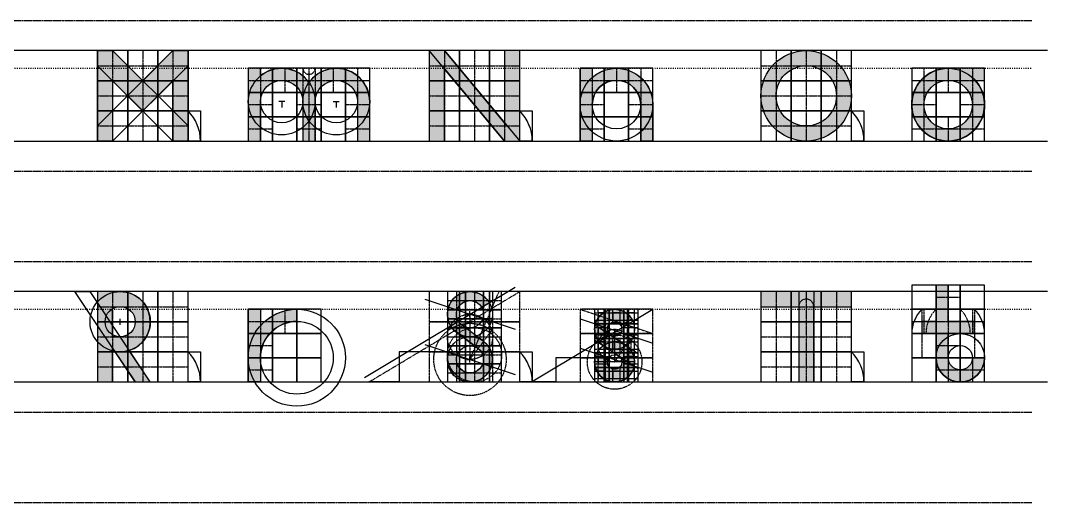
# Model space of a CAD drawing. Header units: millimetres. Extents: x -19 to 3010, y -292 to 470.
# Drawn here: x 1844.5 to 2185, y 120 to 280 of the extents above; entities that cross this region are included whole.
import ezdxf

# ---------------------------------------------------------------- set-up
doc = ezdxf.new("R2010")
doc.units = ezdxf.units.MM
for name, pattern in [('ACAD_ISO02W100', [15, 12, -3]), ('ACAD_ISO03W100', [30, 12, -18]), ('ACAD_ISO07W100', [3, 0, -3])]:
    doc.linetypes.add(name, pattern=pattern)
for name, color, linetype in [('GUIDES', 252, 'Continuous'), ('guides_minor', 12, 'Continuous'), ('Lettering', 7, 'Continuous'), ('LINES', 252, 'Continuous'), ('Outlines', 5, 'Continuous')]:
    doc.layers.add(name, color=color, linetype=linetype)

msp = doc.modelspace()

# ---------------------------------------------------------------- hatches: boundary and pattern name
at = {"layer": 'Lettering'}
h = msp.add_hatch(color=256, dxfattribs=at)
h.dxf.hatch_style = 1
h.paths.add_polyline_path([(1870, 240), (1870, 270), (1875, 270), (1885, 260), (1895, 270), (1900, 270), (1900, 240), (1895, 240), (1895, 260), (1885, 250), (1875, 260), (1875, 240)])
h = msp.add_hatch(color=256, dxfattribs=at)
h.dxf.hatch_style = 1
h.paths.add_polyline_path([(1980, 270), (1980, 240), (1985, 240), (1985, 264), (2005, 240), (2010, 240), (2010, 270), (2005, 270), (2005, 246), (1985, 270)])
h = msp.add_hatch(color=256, dxfattribs=at)
h.dxf.hatch_style = 1
edge = h.paths.add_edge_path(flags=17)
edge.add_arc((2105, 255), 10, 0, 360)
edge = h.paths.add_edge_path()
edge.add_arc((2105, 255), 15, 0, 360)
h = msp.add_hatch(color=256, dxfattribs=at)
h.dxf.hatch_style = 1
edge = h.paths.add_edge_path()
edge.add_line((1942.13029098842, 240), (1942.130290988421, 253.0769901295085))
edge.add_arc((1949.171747212009, 253.0769901295148), 7.041456223587829, 5.0874859880423173e-11, 180.0000000000509, ccw=False)
edge.add_line((1956.213203435597, 253.0769901295211), (1956.213203435597, 240))
edge.add_line((1956.213203435597, 240), (1960.236892706218, 240))
edge.add_line((1960.236892706218, 240), (1960.236892706218, 253.0769901295211))
edge.add_arc((1949.171747212008, 253.076990129521), 11.0651454942099, 1.471687830730687e-13, 144.9031987724161)
edge.add_arc((1931.06514549421, 253.0769901295212), 11.06514549421001, 35.09680122758258, 129.5211963586408)
edge.add_line((1924.023689270622, 261.6125240354539), (1924.023689270622, 264.142135623731))
edge.add_line((1924.023689270622, 264.142135623731), (1920, 264.142135623731))
edge.add_line((1920, 264.142135623731), (1920, 240))
edge.add_line((1920, 240), (1924.023689270622, 240))
edge.add_line((1924.023689270622, 240), (1924.023689270622, 253.0769901295242))
edge.add_arc((1931.06514549421, 253.0769901295211), 7.041456223588511, -2.5920599000528455e-11, 179.9999999999741, ccw=False)
edge.add_line((1938.106601717799, 253.0769901295179), (1938.106601717798, 240))
edge.add_line((1938.106601717798, 240), (1942.13029098842, 240))
h = msp.add_hatch(color=256, dxfattribs=at)
h.dxf.hatch_style = 1
edge = h.paths.add_edge_path()
edge.add_line((2030, 264.142135623731), (2034.023689270622, 264.142135623731))
edge.add_line((2034.023689270622, 264.142135623731), (2034.023689270622, 261.0683105413124))
edge.add_arc((2042.071067811866, 252.0710678118654), 12.07106781186537, 1.1368683772161603e-13, 131.8103148957778, ccw=False)
edge.add_line((2054.142135623731, 252.0710678118655), (2054.142135623731, 240))
edge.add_line((2054.142135623731, 240), (2050.118446353109, 240))
edge.add_line((2050.118446353109, 240), (2050.118446353109, 252.0710678118655))
edge.add_arc((2042.071067811865, 252.0710678118655), 8.047378541243688, 0, 180)
edge.add_line((2034.023689270622, 252.0710678118655), (2034.023689270622, 240))
edge.add_line((2034.023689270622, 240), (2030, 240))
edge.add_line((2030, 240), (2030, 264.142135623731))
h = msp.add_hatch(color=256, dxfattribs=at)
h.dxf.hatch_style = 1
edge = h.paths.add_edge_path(flags=16)
edge.add_arc((2152.071067811866, 252.0710678118655), 8.047378541244143, 0, 360)
edge = h.paths.add_edge_path()
edge.add_arc((2152.071067811866, 252.0710678118656), 12.07106781186536, 90, 401.8103148957777)
edge.add_line((2161.068310541313, 260.1184463531091), (2164.142135623731, 260.1184463531091))
edge.add_line((2164.142135623731, 260.1184463531091), (2164.142135623731, 264.142135623731))
edge.add_line((2164.142135623731, 264.142135623731), (2156.094757082487, 264.142135623731))
edge.add_line((2156.094757082487, 264.142135623731), (2152.071067811866, 264.142135623731))
h = msp.add_hatch(color=256, dxfattribs=at)
h.dxf.hatch_style = 1
edge = h.paths.add_edge_path()
edge.add_line((2152.071067811865, 180.1184463531091), (2152.071067811865, 192.1895141649746))
edge.add_line((2152.071067811865, 192.1895141649746), (2148.047378541244, 192.1895141649746))
edge.add_line((2148.047378541244, 192.1895141649746), (2148.047378541244, 180.1184463531091))
edge.add_line((2148.047378541244, 180.1184463531091), (2143.333333333333, 180.1184463531091))
edge.add_line((2143.333333333333, 180.1184463531091), (2143.333333333333, 176.0947570824873))
edge.add_line((2143.333333333333, 176.0947570824873), (2148.047378541244, 176.0947570824873))
edge.add_line((2148.047378541244, 176.0947570824873), (2148.047378541244, 168.0473785412437))
edge.add_arc((2156.094757082487, 168.0473785412437), 8.047378541243688, 180, 360)
edge.add_line((2164.142135623731, 168.0473785412437), (2160.118446353109, 168.0473785412436))
edge.add_arc((2156.094757082487, 168.0473785412437), 4.023689270621617, 179.9999999999996, 359.9999999999996, ccw=False)
edge.add_line((2152.071067811866, 168.0473785412437), (2152.071067811866, 176.0947570824873))
edge.add_line((2152.071067811866, 176.0947570824873), (2160.808802290398, 176.0947570824873))
edge.add_line((2160.808802290398, 176.0947570824873), (2160.808802290398, 180.1184463531091))
edge.add_line((2160.808802290398, 180.1184463531091), (2152.071067811865, 180.1184463531091))
h = msp.add_hatch(color=256, dxfattribs=at)
h.dxf.hatch_style = 1
edge = h.paths.add_edge_path(flags=16)
edge.add_line((1875, 185), (1877.5, 185))
edge.add_arc((1877.5, 180), 5, -90, 90, ccw=False)
edge.add_line((1877.5, 175), (1875, 175))
edge.add_line((1875, 175), (1875, 185))
edge = h.paths.add_edge_path()
edge.add_line((1887.5, 160), (1880.52169479252, 170.4674578112206))
edge.add_arc((1877.5, 180), 10.00000000000001, 287.5879537739937, 450)
edge.add_line((1877.5, 190), (1870, 190))
edge.add_line((1870, 190), (1870, 160))
edge.add_line((1870, 160), (1875, 160))
edge.add_line((1875, 160), (1875, 171.25))
edge.add_line((1875, 171.25), (1882.5, 160))
edge.add_line((1882.5, 160), (1887.5, 160))
h = msp.add_hatch(color=256, dxfattribs=at)
h.dxf.hatch_style = 1
edge = h.paths.add_edge_path()
edge.add_arc((1993.5, 167.5), 7.499999999999841, 161.5650511770776, 413.1301023541546)
edge.add_line((1998, 173.5), (1990.8, 178.9000000000001))
edge.add_arc((1993.5, 182.5000000000001), 4.5, 30.963756532073376, 233.1301023541553, ccw=False)
edge.add_line((1997.358718165706, 184.8152308994239), (1999.931196942844, 186.3587181657065))
edge.add_arc((1993.5, 182.5000000000001), 7.499999999999976, 30.96375653207363, 233.130102354156)
edge.add_line((1989, 176.5000000000001), (1996.2, 171.1))
edge.add_arc((1993.5, 167.5), 4.500000000000022, -198.43494882292157, 53.13010235415538, ccw=False)
edge.add_line((1989.230925158773, 168.9230249470758), (1986.384875264621, 169.8717082451263))
h = msp.add_hatch(color=256, dxfattribs=at)
h.dxf.hatch_style = 1
h.paths.add_polyline_path([(2090, 190), (2090, 185), (2102.5, 185), (2102.5, 160), (2107.5, 160), (2107.5, 185), (2120, 185), (2120, 190)])
h = msp.add_hatch(color=256, dxfattribs=at)
h.dxf.hatch_style = 1
edge = h.paths.add_edge_path()
edge.add_line((1924.023689270622, 160), (1920, 160))
edge.add_line((1920, 160), (1920, 184.142135623731))
edge.add_line((1920, 184.142135623731), (1924.023689270622, 184.142135623731))
edge.add_line((1924.023689270622, 184.142135623731), (1924.023689270621, 178.6930597043073))
edge.add_arc((1936.094757082487, 168.0473785412439), 16.09475708248715, 90, 138.5903778907325, ccw=False)
edge.add_line((1936.094757082487, 184.142135623731), (1936.094757082487, 180.1184463531091))
edge.add_arc((1936.094757082487, 168.0473785412437), 12.07106781186542, 89.99999999999892, 180)
edge.add_line((1924.023689270622, 168.0473785412437), (1924.023689270622, 160))
h = msp.add_hatch(color=256, dxfattribs=at)
h.dxf.hatch_style = 1
edge = h.paths.add_edge_path()
edge.add_arc((2041.467514421272, 177.5030483272049), 2.414213562373058, 30.963756532073887, 236.4426902380776, ccw=False)
edge.add_line((2043.537685472166, 178.7451509577414), (2047.160484811231, 180.9188305611804))
edge.add_arc((2041.467514421272, 177.503048327205), 6.639087296525997, 30.96375653207311, 236.4426902380797)
edge.add_line((2037.797620835774, 171.9704755801), (2042.802021179635, 168.6509319318369))
edge.add_arc((2041.467514421272, 166.639087296526), 2.414213562373014, -198.43494882292202, 56.44269023808221, ccw=False)
edge.add_line((2039.177190336722, 167.4025286580429), (2035.169123188759, 168.7385510406972))
edge.add_arc((2041.467514421272, 166.639087296526), 6.639087296526029, 161.5650511770775, 416.4426902380799)
edge.add_line((2045.137408006771, 172.171660043631), (2040.133007662909, 175.491203691894))

# ---------------------------------------------------------------- linework, layer by layer
at = {"layer": 'GUIDES', "linetype": 'ACAD_ISO02W100', "ltscale": 0.005}
for p, q in [((1875, 270), (1875, 260)), ((1885, 270), (1885, 260)), ((1895, 270), (1895, 260)), ((1985, 270), (1985, 260)), ((1995, 270), (1995, 260)), ((2005, 270), (2005, 260)), ((2095, 270), (2095, 260)), ((2105, 270), (2105, 260)), ((2115, 270), (2115, 260)), ((1870, 265), (1880, 265)), ((1880, 265), (1890, 265)), ((1890, 265), (1900, 265)), ((1924.023689270622, 264.142135623731), (1924.023689270622, 256.0947570824873)), ((1932.071067811866, 264.142135623731), (1932.071067811866, 256.0947570824873)), ((1940.118446353109, 264.142135623731), (1940.118446353109, 256.0947570824873)), ((1948.165824894353, 264.142135623731), (1948.165824894353, 256.0947570824873)), ((1956.213203435597, 264.142135623731), (1956.213203435597, 256.0947570824873)), ((1980, 265), (1990, 265)), ((1990, 265), (2000, 265)), ((2000, 265), (2010, 265)), ((2034.023689270622, 264.142135623731), (2034.023689270622, 256.0947570824873)), ((2042.071067811865, 264.1421356237309), (2042.071067811865, 256.0947570824872)), ((2050.118446353109, 264.142135623731), (2050.118446353109, 256.0947570824873)), ((2090, 265), (2100, 265)), ((2100, 265), (2110, 265)), ((2110, 265), (2120, 265)), ((2144.023689270622, 264.1421356237309), (2144.023689270622, 256.0947570824872)), ((2152.071067811865, 264.1421356237309), (2152.071067811865, 256.0947570824872)), ((2160.118446353109, 264.1421356237309), (2160.118446353109, 256.0947570824872)), ((1875, 260), (1875, 250)), ((1885, 260), (1885, 250)), ((1895, 260), (1895, 250)), ((1920, 260.1184463531091), (1928.047378541244, 260.1184463531091)), ((1928.047378541244, 260.1184463531091), (1936.094757082487, 260.1184463531091)), ((1936.094757082487, 260.1184463531091), (1944.142135623731, 260.1184463531091)), ((1944.142135623731, 260.1184463531091), (1952.189514164975, 260.1184463531091)), ((1952.189514164975, 260.1184463531091), (1960.236892706218, 260.1184463531091)), ((1985, 260), (1985, 250)), ((1995, 260), (1995, 250)), ((2005, 260), (2005, 250)), ((2030, 260.1184463531091), (2038.047378541244, 260.1184463531091)), ((2038.047378541243, 260.1184463531091), (2046.094757082487, 260.1184463531091)), ((2046.094757082487, 260.1184463531091), (2054.142135623731, 260.1184463531091)), ((2095, 260), (2095, 250)), ((2105, 260), (2105, 250)), ((2115, 260), (2115, 250)), ((2140, 260.1184463531091), (2148.047378541243, 260.1184463531091)), ((2148.047378541243, 260.1184463531091), (2156.094757082487, 260.1184463531091)), ((2156.094757082487, 260.1184463531091), (2164.142135623731, 260.1184463531091)), ((1924.023689270622, 256.0947570824873), (1924.023689270622, 248.0473785412436)), ((1940.118446353109, 256.0947570824873), (1940.118446353109, 248.0473785412436)), ((1956.213203435597, 256.0947570824873), (1956.213203435597, 248.0473785412436)), ((2034.023689270622, 256.0947570824873), (2034.023689270622, 248.0473785412436)), ((2050.118446353109, 256.0947570824873), (2050.118446353109, 248.0473785412436)), ((2144.023689270622, 256.0947570824872), (2144.023689270622, 248.0473785412435)), ((2160.118446353109, 256.0947570824872), (2160.118446353109, 248.0473785412435)), ((1870, 255), (1880, 255)), ((1880, 255), (1890, 255)), ((1890, 255), (1900, 255)), ((1920, 252.0710678118654), (1928.047378541244, 252.0710678118654)), ((1936.094757082487, 252.0710678118654), (1944.142135623731, 252.0710678118654)), ((1952.189514164975, 252.0710678118654), (1960.236892706218, 252.0710678118654)), ((1980, 255), (1990, 255)), ((1990, 255), (2000, 255)), ((2000, 255), (2010, 255)), ((2030, 252.0710678118654), (2038.047378541244, 252.0710678118654)), ((2046.094757082487, 252.0710678118654), (2054.142135623731, 252.0710678118654)), ((2090, 255), (2100, 255)), ((2100, 255), (2110, 255)), ((2110, 255), (2120, 255)), ((2140, 252.0710678118654), (2148.047378541243, 252.0710678118654)), ((2156.094757082487, 252.0710678118654), (2164.142135623731, 252.0710678118654)), ((1875, 250), (1875, 240)), ((1885, 250), (1885, 240)), ((1895, 250), (1895, 240)), ((1985, 250), (1985, 240)), ((1995, 250), (1995, 240)), ((2005, 250), (2005, 240)), ((2095, 250), (2095, 240)), ((2105, 250), (2105, 240)), ((2115, 250), (2115, 240)), ((1924.023689270622, 248.0473785412437), (1924.023689270622, 240)), ((1940.118446353109, 248.0473785412437), (1940.118446353109, 240)), ((1956.213203435597, 248.0473785412437), (1956.213203435597, 240)), ((2034.023689270622, 248.0473785412437), (2034.023689270622, 240)), ((2050.118446353109, 248.0473785412437), (2050.118446353109, 240)), ((2144.023689270622, 248.0473785412436), (2144.023689270622, 239.9999999999999)), ((2152.071067811865, 248.0473785412436), (2152.071067811865, 239.9999999999999)), ((2160.118446353109, 248.0473785412436), (2160.118446353109, 239.9999999999999)), ((1870, 245), (1880, 245)), ((1880, 245), (1890, 245)), ((1890, 245), (1900, 245)), ((1920, 244.0236892706218), (1928.047378541244, 244.0236892706218)), ((1936.094757082487, 244.0236892706218), (1944.142135623731, 244.0236892706218)), ((1952.189514164975, 244.0236892706218), (1960.236892706218, 244.0236892706218)), ((1980, 245), (1990, 245)), ((1990, 245), (2000, 245)), ((2000, 245), (2010, 245)), ((2030, 244.0236892706218), (2038.047378541244, 244.0236892706218)), ((2046.094757082487, 244.0236892706218), (2054.142135623731, 244.0236892706218)), ((2090, 245), (2100, 245)), ((2100, 245), (2110, 245)), ((2110, 245), (2120, 245)), ((2140, 244.0236892706218), (2148.047378541243, 244.0236892706218)), ((2148.047378541243, 244.0236892706218), (2156.094757082487, 244.0236892706218)), ((2156.094757082487, 244.0236892706218), (2164.142135623731, 244.0236892706218)), ((2152.071067811865, 192.1895141649746), (2152.071067811865, 184.1421356237309)), ((1875, 190), (1875, 180)), ((1885, 190), (1885, 180)), ((1895, 190), (1895, 180)), ((1989, 190), (1989, 184)), ((1995, 190), (1995, 184)), ((2001, 190), (2001, 184)), ((2095, 190), (2095, 180)), ((2105, 190), (2105, 180)), ((2115, 190), (2115, 180)), ((2148.047378541243, 188.1658248943527), (2156.094757082487, 188.1658248943527)), ((1870, 185), (1880, 185)), ((1880, 185), (1890, 185)), ((1890, 185), (1900, 185)), ((1924.023689270622, 184.1421356237309), (1924.023689270622, 176.0947570824872)), ((1932.071067811865, 184.1421356237309), (1932.071067811865, 176.0947570824872)), ((1986, 187), (1992, 187)), ((1989, 184), (1989, 178)), ((1992, 187), (1998, 187)), ((1995, 184), (1995, 178)), ((1998, 187), (2004, 187)), ((2001, 184), (2001, 178)), ((2036.035533905933, 179.3137084989848), (2036.035533905933, 184.142135623731)), ((2038.449747468306, 179.3137084989848), (2038.449747468306, 184.142135623731)), ((2040.863961030679, 179.3137084989848), (2040.863961030679, 184.142135623731)), ((2043.278174593052, 179.3137084989848), (2043.278174593052, 184.142135623731)), ((2045.692388155425, 179.3137084989848), (2045.692388155425, 184.142135623731)), ((2048.106601717798, 179.3137084989848), (2048.106601717798, 184.142135623731)), ((2090, 185), (2100, 185)), ((2100, 185), (2110, 185)), ((2110, 185), (2120, 185)), ((2144.023689270622, 184.1421356237309), (2144.023689270622, 176.0947570824872)), ((2152.071067811865, 184.1421356237309), (2152.071067811865, 176.0947570824872)), ((2160.118446353109, 184.1421356237309), (2160.118446353109, 176.0947570824872)), ((1986, 181), (1992, 181)), ((1992, 181), (1998, 181)), ((1998, 181), (2004, 181)), ((2034.828427124746, 182.9350288425444), (2039.656854249492, 182.9350288425444)), ((2034.828427124746, 180.5208152801713), (2039.656854249492, 180.5208152801713)), ((2039.656854249492, 182.9350288425444), (2044.485281374239, 182.9350288425444)), ((2039.656854249492, 180.5208152801713), (2044.485281374239, 180.5208152801713)), ((2044.485281374239, 182.9350288425444), (2049.313708498985, 182.9350288425444)), ((2044.485281374239, 180.5208152801713), (2049.313708498985, 180.5208152801713)), ((1875, 180), (1875, 170)), ((1885, 180), (1885, 170)), ((1895, 180), (1895, 170)), ((1920, 180.1184463531091), (1928.047378541243, 180.1184463531091)), ((1928.047378541243, 180.1184463531091), (1936.094757082487, 180.1184463531091)), ((1989, 178), (1989, 172)), ((1995, 178), (1995, 172)), ((2001, 178), (2001, 172)), ((2034.828427124746, 178.1066017177982), (2039.656854249492, 178.1066017177982)), ((2036.035533905933, 174.4852813742386), (2036.035533905933, 179.3137084989848)), ((2038.449747468306, 174.4852813742386), (2038.449747468306, 179.3137084989848)), ((2044.485281374239, 178.1066017177982), (2049.313708498985, 178.1066017177982)), ((2045.692388155425, 174.4852813742386), (2045.692388155425, 179.3137084989848)), ((2048.106601717798, 174.4852813742386), (2048.106601717798, 179.3137084989848)), ((2095, 180), (2095, 170)), ((2105, 180), (2105, 170)), ((2115, 180), (2115, 170)), ((2140, 180.1184463531091), (2148.047378541243, 180.1184463531091)), ((2148.047378541243, 180.1184463531091), (2156.094757082487, 180.1184463531091)), ((2156.094757082487, 180.1184463531091), (2164.142135623731, 180.1184463531091)), ((1870, 175), (1880, 175)), ((1880, 175), (1890, 175)), ((1890, 175), (1900, 175)), ((1924.023689270622, 176.0947570824872), (1924.023689270622, 168.0473785412435)), ((1986, 175), (1992, 175)), ((1992, 175), (1998, 175)), ((1998, 175), (2004, 175)), ((2034.828427124746, 175.6923881554251), (2039.656854249492, 175.6923881554251)), ((2036.035533905933, 169.6568542494924), (2036.035533905933, 174.4852813742386)), ((2038.449747468306, 169.6568542494924), (2038.449747468306, 174.4852813742386)), ((2040.863961030679, 169.6568542494924), (2040.863961030679, 174.4852813742386)), ((2043.278174593052, 169.6568542494924), (2043.278174593052, 174.4852813742386)), ((2044.485281374239, 175.6923881554251), (2049.313708498985, 175.6923881554251)), ((2045.692388155425, 169.6568542494924), (2045.692388155425, 174.4852813742386)), ((2048.106601717798, 169.6568542494924), (2048.106601717798, 174.4852813742386)), ((2090, 175), (2100, 175)), ((2100, 175), (2110, 175)), ((2110, 175), (2120, 175)), ((2152.071067811865, 176.0947570824872), (2152.071067811865, 168.0473785412435)), ((1920, 172.0710678118654), (1928.047378541243, 172.0710678118654)), ((1989, 172), (1989, 166)), ((1995, 172), (1995, 166)), ((2001, 172), (2001, 166)), ((2034.828427124746, 173.278174593052), (2039.656854249492, 173.278174593052)), ((2034.828427124746, 170.8639610306789), (2039.656854249492, 170.8639610306789)), ((2039.656854249492, 173.278174593052), (2044.485281374239, 173.278174593052)), ((2039.656854249492, 170.8639610306789), (2044.485281374239, 170.8639610306789)), ((2044.485281374239, 173.278174593052), (2049.313708498985, 173.278174593052)), ((2044.485281374239, 170.8639610306789), (2049.313708498985, 170.8639610306789)), ((2148.047378541243, 172.0710678118654), (2156.094757082487, 172.0710678118654)), ((1875, 170), (1875, 160)), ((1885, 170), (1885, 160)), ((1895, 170), (1895, 160)), ((1924.023689270622, 168.0473785412436), (1924.023689270622, 159.9999999999999)), ((1986, 169), (1992, 169)), ((1992, 169), (1998, 169)), ((1998, 169), (2004, 169)), ((2034.828427124746, 168.4497474683058), (2039.656854249492, 168.4497474683058)), ((2036.035533905933, 164.8284271247462), (2036.035533905933, 169.6568542494924)), ((2038.449747468306, 164.8284271247462), (2038.449747468306, 169.6568542494924)), ((2044.485281374239, 168.4497474683058), (2049.313708498985, 168.4497474683058)), ((2045.692388155425, 164.8284271247462), (2045.692388155425, 169.6568542494924)), ((2048.106601717798, 164.8284271247462), (2048.106601717798, 169.6568542494924)), ((2095, 170), (2095, 160)), ((2105, 170), (2105, 160)), ((2115, 170), (2115, 160)), ((2152.071067811865, 168.0473785412433), (2152.071067811865, 159.9999999999996)), ((2160.118446353109, 168.0473785412436), (2160.118446353109, 159.9999999999999)), ((1870, 165), (1880, 165)), ((1880, 165), (1890, 165)), ((1890, 165), (1900, 165)), ((1920, 164.0236892706218), (1928.047378541243, 164.0236892706218)), ((1989, 166), (1989, 160)), ((1995, 166), (1995, 160)), ((2001, 166), (2001, 160)), ((2034.828427124746, 166.0355339059327), (2039.656854249492, 166.0355339059327)), ((2034.828427124746, 163.6213203435597), (2039.656854249492, 163.6213203435597)), ((2036.035533905933, 160), (2036.035533905933, 164.8284271247462)), ((2038.449747468306, 160), (2038.449747468306, 164.8284271247462)), ((2039.656854249492, 163.6213203435597), (2044.485281374239, 163.6213203435597)), ((2040.863961030679, 160), (2040.863961030679, 164.8284271247462)), ((2043.278174593052, 160), (2043.278174593052, 164.8284271247462)), ((2044.485281374239, 166.0355339059327), (2049.313708498985, 166.0355339059327)), ((2044.485281374239, 163.6213203435597), (2049.313708498985, 163.6213203435597)), ((2045.692388155425, 160), (2045.692388155425, 164.8284271247462)), ((2048.106601717798, 160), (2048.106601717798, 164.8284271247462)), ((2090, 165), (2100, 165)), ((2100, 165), (2110, 165)), ((2110, 165), (2120, 165)), ((2148.047378541243, 164.0236892706214), (2156.094757082487, 164.0236892706214)), ((2156.094757082487, 164.0236892706218), (2164.142135623731, 164.0236892706218)), ((1986, 163), (1992, 163)), ((1992, 163), (1998, 163)), ((1998, 163), (2004, 163)), ((2034.828427124746, 161.2071067811866), (2039.656854249492, 161.2071067811866)), ((2039.656854249492, 161.2071067811866), (2044.485281374239, 161.2071067811866)), ((2044.485281374239, 161.2071067811866), (2049.313708498985, 161.2071067811866))]:
    msp.add_line(p, q, dxfattribs=at)
at = {"layer": 'GUIDES'}
for points in [[(1870, 260), (1880, 260), (1880, 270), (1870, 270)], [(1880, 260), (1890, 260), (1890, 270), (1880, 270)], [(1890, 260), (1900, 260), (1900, 270), (1890, 270)], [(1980, 260), (1990, 260), (1990, 270), (1980, 270)], [(1990, 260), (2000, 260), (2000, 270), (1990, 270)], [(2000, 260), (2010, 260), (2010, 270), (2000, 270)], [(2090, 260), (2100, 260), (2100, 270), (2090, 270)], [(2100, 260), (2110, 260), (2110, 270), (2100, 270)], [(2110, 260), (2120, 260), (2120, 270), (2110, 270)], [(1920, 256.0947570824873), (1928.047378541244, 256.0947570824873), (1928.047378541244, 264.142135623731), (1920, 264.142135623731)], [(1928.047378541244, 256.0947570824873), (1936.094757082487, 256.0947570824873), (1936.094757082487, 264.142135623731), (1928.047378541244, 264.142135623731)], [(1936.094757082487, 256.0947570824873), (1944.142135623731, 256.0947570824873), (1944.142135623731, 264.142135623731), (1936.094757082487, 264.142135623731)], [(1944.142135623731, 256.0947570824873), (1952.189514164975, 256.0947570824873), (1952.189514164975, 264.142135623731), (1944.142135623731, 264.142135623731)], [(1952.189514164975, 256.0947570824873), (1960.236892706218, 256.0947570824873), (1960.236892706218, 264.142135623731), (1952.189514164975, 264.142135623731)], [(2030, 256.0947570824873), (2038.047378541244, 256.0947570824873), (2038.047378541244, 264.142135623731), (2030, 264.142135623731)], [(2038.047378541244, 256.0947570824873), (2046.094757082487, 256.0947570824873), (2046.094757082487, 264.142135623731), (2038.047378541244, 264.142135623731)], [(2046.094757082487, 256.0947570824873), (2054.142135623731, 256.0947570824873), (2054.142135623731, 264.142135623731), (2046.094757082487, 264.142135623731)], [(2140, 256.0947570824873), (2148.047378541244, 256.0947570824873), (2148.047378541244, 264.142135623731), (2140, 264.142135623731)], [(2148.047378541244, 256.0947570824873), (2156.094757082487, 256.0947570824873), (2156.094757082487, 264.142135623731), (2148.047378541244, 264.142135623731)], [(2156.094757082487, 256.0947570824873), (2164.142135623731, 256.0947570824873), (2164.142135623731, 264.142135623731), (2156.094757082487, 264.142135623731)], [(1870, 250), (1880, 250), (1880, 260), (1870, 260)], [(1880, 250), (1890, 250), (1890, 260), (1880, 260)], [(1890, 250), (1900, 250), (1900, 260), (1890, 260)], [(1980, 250), (1990, 250), (1990, 260), (1980, 260)], [(1990, 250), (2000, 250), (2000, 260), (1990, 260)], [(2000, 250), (2010, 250), (2010, 260), (2000, 260)], [(2090, 250), (2100, 250), (2100, 260), (2090, 260)], [(2100, 250), (2110, 250), (2110, 260), (2100, 260)], [(2110, 250), (2120, 250), (2120, 260), (2110, 260)], [(1920, 248.0473785412437), (1928.047378541244, 248.0473785412437), (1928.047378541244, 256.0947570824873), (1920, 256.0947570824873)], [(1928.047378541244, 248.0473785412437), (1936.094757082487, 248.0473785412437), (1936.094757082487, 256.0947570824873), (1928.047378541244, 256.0947570824873)], [(1936.094757082487, 248.0473785412437), (1944.142135623731, 248.0473785412437), (1944.142135623731, 256.0947570824873), (1936.094757082487, 256.0947570824873)], [(1944.142135623731, 248.0473785412437), (1952.189514164975, 248.0473785412437), (1952.189514164975, 256.0947570824873), (1944.142135623731, 256.0947570824873)], [(1952.189514164975, 248.0473785412437), (1960.236892706218, 248.0473785412437), (1960.236892706218, 256.0947570824873), (1952.189514164975, 256.0947570824873)], [(2030, 248.0473785412437), (2038.047378541244, 248.0473785412437), (2038.047378541244, 256.0947570824873), (2030, 256.0947570824873)], [(2038.047378541244, 248.0473785412437), (2046.094757082487, 248.0473785412437), (2046.094757082487, 256.0947570824873), (2038.047378541244, 256.0947570824873)], [(2046.094757082487, 248.0473785412437), (2054.142135623731, 248.0473785412437), (2054.142135623731, 256.0947570824873), (2046.094757082487, 256.0947570824873)], [(2140, 248.0473785412437), (2148.047378541244, 248.0473785412437), (2148.047378541244, 256.0947570824873), (2140, 256.0947570824873)], [(2148.047378541244, 248.0473785412437), (2156.094757082487, 248.0473785412437), (2156.094757082487, 256.0947570824873), (2148.047378541244, 256.0947570824873)], [(2156.094757082487, 248.0473785412437), (2164.142135623731, 248.0473785412437), (2164.142135623731, 256.0947570824873), (2156.094757082487, 256.0947570824873)], [(1870, 240), (1880, 240), (1880, 250), (1870, 250)], [(1880, 240), (1890, 240), (1890, 250), (1880, 250)], [(1890, 240), (1900, 240), (1900, 250), (1890, 250)], [(1904.142135623731, 240), (1900, 240), (1900, 250), (1904.142135623731, 250)], [(1980, 240), (1990, 240), (1990, 250), (1980, 250)], [(1990, 240), (2000, 240), (2000, 250), (1990, 250)], [(2000, 240), (2010, 240), (2010, 250), (2000, 250)], [(2014.142135623731, 240), (2010, 240), (2010, 250), (2014.142135623731, 250)], [(2090, 240), (2100, 240), (2100, 250), (2090, 250)], [(2100, 240), (2110, 240), (2110, 250), (2100, 250)], [(2110, 240), (2120, 240), (2120, 250), (2110, 250)], [(2124.142135623731, 240), (2120, 240), (2120, 250), (2124.142135623731, 250)], [(1920, 240), (1928.047378541244, 240), (1928.047378541244, 248.0473785412437), (1920, 248.0473785412437)], [(1928.047378541244, 240), (1936.094757082487, 240), (1936.094757082487, 248.0473785412437), (1928.047378541244, 248.0473785412437)], [(1936.094757082487, 240), (1944.142135623731, 240), (1944.142135623731, 248.0473785412437), (1936.094757082487, 248.0473785412437)], [(1944.142135623731, 240), (1952.189514164975, 240), (1952.189514164975, 248.0473785412437), (1944.142135623731, 248.0473785412437)], [(1952.189514164975, 240), (1960.236892706218, 240), (1960.236892706218, 248.0473785412437), (1952.189514164975, 248.0473785412437)], [(2030, 240), (2038.047378541244, 240), (2038.047378541244, 248.0473785412437), (2030, 248.0473785412437)], [(2038.047378541244, 240), (2046.094757082487, 240), (2046.094757082487, 248.0473785412437), (2038.047378541244, 248.0473785412437)], [(2046.094757082487, 240), (2054.142135623731, 240), (2054.142135623731, 248.0473785412437), (2046.094757082487, 248.0473785412437)], [(2140, 240), (2148.047378541244, 240), (2148.047378541244, 248.0473785412437), (2140, 248.0473785412437)], [(2148.047378541244, 240), (2156.094757082487, 240), (2156.094757082487, 248.0473785412437), (2148.047378541244, 248.0473785412437)], [(2156.094757082487, 240), (2164.142135623731, 240), (2164.142135623731, 248.0473785412437), (2156.094757082487, 248.0473785412437)], [(2140, 184.142135623731), (2148.047378541244, 184.142135623731), (2148.047378541244, 192.1895141649746), (2140, 192.1895141649746)], [(2148.047378541244, 184.142135623731), (2156.094757082487, 184.142135623731), (2156.094757082487, 192.1895141649746), (2148.047378541244, 192.1895141649746)], [(2156.094757082487, 184.142135623731), (2164.142135623731, 184.142135623731), (2164.142135623731, 192.1895141649746), (2156.094757082487, 192.1895141649746)], [(1870, 180), (1880, 180), (1880, 190), (1870, 190)], [(1880, 180), (1890, 180), (1890, 190), (1880, 190)], [(1890, 180), (1900, 180), (1900, 190), (1890, 190)], [(1986, 184), (1992, 184), (1992, 190), (1986, 190)], [(1992, 184), (1998, 184), (1998, 190), (1992, 190)], [(1998, 184), (2004, 184), (2004, 190), (1998, 190)], [(2090, 180), (2100, 180), (2100, 190), (2090, 190)], [(2100, 180), (2110, 180), (2110, 190), (2100, 190)], [(2110, 180), (2120, 180), (2120, 190), (2110, 190)], [(1920, 176.0947570824873), (1928.047378541244, 176.0947570824873), (1928.047378541244, 184.142135623731), (1920, 184.142135623731)], [(1928.047378541244, 176.0947570824873), (1936.094757082487, 176.0947570824873), (1936.094757082487, 184.142135623731), (1928.047378541244, 184.142135623731)], [(1936.094757082487, 176.0947570824873), (1944.142135623731, 176.0947570824873), (1944.142135623731, 184.142135623731), (1936.094757082487, 184.142135623731)], [(1986, 178), (1992, 178), (1992, 184), (1986, 184)], [(1992, 178), (1998, 178), (1998, 184), (1992, 184)], [(1998, 178), (2004, 178), (2004, 184), (1998, 184)], [(2034.828427124746, 179.3137084989848), (2039.656854249492, 179.3137084989848), (2039.656854249492, 184.142135623731), (2034.828427124746, 184.142135623731)], [(2039.656854249492, 179.3137084989848), (2044.485281374239, 179.3137084989848), (2044.485281374239, 184.142135623731), (2039.656854249492, 184.142135623731)], [(2044.485281374239, 179.3137084989848), (2049.313708498985, 179.3137084989848), (2049.313708498985, 184.142135623731), (2044.485281374239, 184.142135623731)], [(2140, 176.0947570824873), (2148.047378541244, 176.0947570824873), (2148.047378541244, 184.142135623731), (2140, 184.142135623731)], [(2148.047378541244, 176.0947570824873), (2156.094757082487, 176.0947570824873), (2156.094757082487, 184.142135623731), (2148.047378541244, 184.142135623731)], [(2156.094757082487, 176.0947570824873), (2164.142135623731, 176.0947570824873), (2164.142135623731, 184.142135623731), (2156.094757082487, 184.142135623731)], [(2036.035533905933, 180.5208152801713), (2038.449747468306, 180.5208152801713), (2038.449747468306, 182.9350288425444), (2036.035533905933, 182.9350288425444)], [(2040.863961030679, 180.5208152801713), (2043.278174593052, 180.5208152801713), (2043.278174593052, 182.9350288425444), (2040.863961030679, 182.9350288425444)], [(2045.692388155425, 180.5208152801713), (2048.106601717798, 180.5208152801713), (2048.106601717798, 182.9350288425444), (2045.692388155425, 182.9350288425444)], [(1870, 170), (1880, 170), (1880, 180), (1870, 180)], [(1880, 170), (1890, 170), (1890, 180), (1880, 180)], [(1890, 170), (1900, 170), (1900, 180), (1890, 180)], [(1986, 172), (1992, 172), (1992, 178), (1986, 178)], [(1992, 172), (1998, 172), (1998, 178), (1992, 178)], [(1998, 172), (2004, 172), (2004, 178), (1998, 178)], [(2034.828427124746, 174.4852813742386), (2039.656854249492, 174.4852813742386), (2039.656854249492, 179.3137084989848), (2034.828427124746, 179.3137084989848)], [(2036.035533905933, 175.6923881554251), (2038.449747468306, 175.6923881554251), (2038.449747468306, 178.1066017177982), (2036.035533905933, 178.1066017177982)], [(2039.656854249492, 174.4852813742386), (2044.485281374239, 174.4852813742386), (2044.485281374239, 179.3137084989848), (2039.656854249492, 179.3137084989848)], [(2044.485281374239, 174.4852813742386), (2049.313708498985, 174.4852813742386), (2049.313708498985, 179.3137084989848), (2044.485281374239, 179.3137084989848)], [(2045.692388155425, 175.6923881554251), (2048.106601717798, 175.6923881554251), (2048.106601717798, 178.1066017177982), (2045.692388155425, 178.1066017177982)], [(2090, 170), (2100, 170), (2100, 180), (2090, 180)], [(2100, 170), (2110, 170), (2110, 180), (2100, 180)], [(2110, 170), (2120, 170), (2120, 180), (2110, 180)], [(1920, 168.0473785412437), (1928.047378541244, 168.0473785412437), (1928.047378541244, 176.0947570824873), (1920, 176.0947570824873)], [(1928.047378541244, 168.0473785412437), (1936.094757082487, 168.0473785412437), (1936.094757082487, 176.0947570824873), (1928.047378541244, 176.0947570824873)], [(1936.094757082487, 168.0473785412437), (1944.142135623731, 168.0473785412437), (1944.142135623731, 176.0947570824873), (1936.094757082487, 176.0947570824873)], [(2034.828427124746, 169.6568542494924), (2039.656854249492, 169.6568542494924), (2039.656854249492, 174.4852813742386), (2034.828427124746, 174.4852813742386)], [(2039.656854249492, 169.6568542494924), (2044.485281374239, 169.6568542494924), (2044.485281374239, 174.4852813742386), (2039.656854249492, 174.4852813742386)], [(2044.485281374239, 169.6568542494924), (2049.313708498985, 169.6568542494924), (2049.313708498985, 174.4852813742386), (2044.485281374239, 174.4852813742386)], [(2140, 168.0473785412437), (2148.047378541244, 168.0473785412437), (2148.047378541244, 176.0947570824873), (2140, 176.0947570824873)], [(2148.047378541244, 168.0473785412437), (2156.094757082487, 168.0473785412437), (2156.094757082487, 176.0947570824873), (2148.047378541244, 176.0947570824873)], [(2156.094757082487, 168.0473785412437), (2164.142135623731, 168.0473785412437), (2164.142135623731, 176.0947570824873), (2156.094757082487, 176.0947570824873)], [(1986, 166), (1992, 166), (1992, 172), (1986, 172)], [(1992, 166), (1998, 166), (1998, 172), (1992, 172)], [(1998, 166), (2004, 166), (2004, 172), (1998, 172)], [(2036.035533905933, 170.8639610306789), (2038.449747468306, 170.8639610306789), (2038.449747468306, 173.278174593052), (2036.035533905933, 173.278174593052)], [(2040.863961030679, 170.8639610306789), (2043.278174593052, 170.8639610306789), (2043.278174593052, 173.278174593052), (2040.863961030679, 173.278174593052)], [(2045.692388155425, 170.8639610306789), (2048.106601717798, 170.8639610306789), (2048.106601717798, 173.278174593052), (2045.692388155425, 173.278174593052)], [(1870, 160), (1880, 160), (1880, 170), (1870, 170)], [(1880, 160), (1890, 160), (1890, 170), (1880, 170)], [(1890, 160), (1900, 160), (1900, 170), (1890, 170)], [(1904.142135623731, 160), (1900, 160), (1900, 170), (1904.142135623731, 170)], [(1920, 160), (1928.047378541244, 160), (1928.047378541244, 168.0473785412437), (1920, 168.0473785412437)], [(1928.047378541244, 160), (1936.094757082487, 160), (1936.094757082487, 168.0473785412437), (1928.047378541244, 168.0473785412437)], [(1936.094757082487, 160), (1944.142135623731, 160), (1944.142135623731, 168.0473785412437), (1936.094757082487, 168.0473785412437)], [(2014.142135623731, 160), (2010, 160), (2010, 170), (2014.142135623731, 170)], [(2034.828427124746, 164.8284271247462), (2039.656854249492, 164.8284271247462), (2039.656854249492, 169.6568542494924), (2034.828427124746, 169.6568542494924)], [(2036.035533905933, 166.0355339059327), (2038.449747468306, 166.0355339059327), (2038.449747468306, 168.4497474683058), (2036.035533905933, 168.4497474683058)], [(2039.656854249492, 164.8284271247462), (2044.485281374239, 164.8284271247462), (2044.485281374239, 169.6568542494924), (2039.656854249492, 169.6568542494924)], [(2044.485281374239, 164.8284271247462), (2049.313708498985, 164.8284271247462), (2049.313708498985, 169.6568542494924), (2044.485281374239, 169.6568542494924)], [(2045.692388155425, 166.0355339059327), (2048.106601717798, 166.0355339059327), (2048.106601717798, 168.4497474683058), (2045.692388155425, 168.4497474683058)], [(2090, 160), (2100, 160), (2100, 170), (2090, 170)], [(2100, 160), (2110, 160), (2110, 170), (2100, 170)], [(2110, 160), (2120, 160), (2120, 170), (2110, 170)], [(2124.142135623731, 160), (2120, 160), (2120, 170), (2124.142135623731, 170)], [(2140, 160), (2148.047378541244, 160), (2148.047378541244, 168.0473785412437), (2140, 168.0473785412437)], [(2148.047378541244, 160), (2156.094757082487, 160), (2156.094757082487, 168.0473785412437), (2148.047378541244, 168.0473785412437)], [(2156.094757082487, 160), (2164.142135623731, 160), (2164.142135623731, 168.0473785412437), (2156.094757082487, 168.0473785412437)], [(1986, 160), (1992, 160), (1992, 166), (1986, 166)], [(1992, 160), (1998, 160), (1998, 166), (1992, 166)], [(1998, 160), (2004, 160), (2004, 166), (1998, 166)], [(2034.828427124746, 160), (2039.656854249492, 160), (2039.656854249492, 164.8284271247462), (2034.828427124746, 164.8284271247462)], [(2036.035533905933, 161.2071067811866), (2038.449747468306, 161.2071067811866), (2038.449747468306, 163.6213203435597), (2036.035533905933, 163.6213203435597)], [(2039.656854249492, 160), (2044.485281374239, 160), (2044.485281374239, 164.8284271247462), (2039.656854249492, 164.8284271247462)], [(2040.863961030679, 161.2071067811866), (2043.278174593052, 161.2071067811866), (2043.278174593052, 163.6213203435597), (2040.863961030679, 163.6213203435597)], [(2044.485281374239, 160), (2049.313708498985, 160), (2049.313708498985, 164.8284271247462), (2044.485281374239, 164.8284271247462)], [(2045.692388155425, 161.2071067811866), (2048.106601717798, 161.2071067811866), (2048.106601717798, 163.6213203435597), (2045.692388155425, 163.6213203435597)]]:
    msp.add_lwpolyline(points, close=True, dxfattribs=at)
at = {"layer": 'GUIDES', "linetype": 'ACAD_ISO07W100', "ltscale": 0.025}
for points in [[(1980, 180), (1990, 180), (1990, 190), (1980, 190)], [(1990, 180), (2000, 180), (2000, 190), (1990, 190)], [(2000, 180), (2010, 180), (2010, 190), (2000, 190)], [(2030, 176.0947570824873), (2038.047378541244, 176.0947570824873), (2038.047378541244, 184.142135623731), (2030, 184.142135623731)], [(2038.047378541244, 176.0947570824873), (2046.094757082487, 176.0947570824873), (2046.094757082487, 184.142135623731), (2038.047378541244, 184.142135623731)], [(2046.094757082487, 176.0947570824873), (2054.142135623731, 176.0947570824873), (2054.142135623731, 184.142135623731), (2046.094757082487, 184.142135623731)], [(1980, 170), (1990, 170), (1990, 180), (1980, 180)], [(1990, 170), (2000, 170), (2000, 180), (1990, 180)], [(2000, 170), (2010, 170), (2010, 180), (2000, 180)], [(2030, 168.0473785412437), (2038.047378541244, 168.0473785412437), (2038.047378541244, 176.0947570824873), (2030, 176.0947570824873)], [(2038.047378541244, 168.0473785412437), (2046.094757082487, 168.0473785412437), (2046.094757082487, 176.0947570824873), (2038.047378541244, 176.0947570824873)], [(2046.094757082487, 168.0473785412437), (2054.142135623731, 168.0473785412437), (2054.142135623731, 176.0947570824873), (2046.094757082487, 176.0947570824873)], [(1980, 160), (1990, 160), (1990, 170), (1980, 170)], [(1990, 160), (2000, 160), (2000, 170), (1990, 170)], [(2000, 160), (2010, 160), (2010, 170), (2000, 170)], [(2030, 160), (2038.047378541244, 160), (2038.047378541244, 168.0473785412437), (2030, 168.0473785412437)], [(2038.047378541244, 160), (2046.094757082487, 160), (2046.094757082487, 168.0473785412437), (2038.047378541244, 168.0473785412437)], [(2046.094757082487, 160), (2054.142135623731, 160), (2054.142135623731, 168.0473785412437), (2046.094757082487, 168.0473785412437)]]:
    msp.add_lwpolyline(points, close=True, dxfattribs=at)
at = {"layer": 'GUIDES'}
for centre, end in [((1890, 240), 45.00000000000821), ((2000, 240), 45.00000000000821), ((2110, 240), 45.00000000000821), ((1890, 160), 45.00000000000818), ((2000, 160), 45.00000000000818), ((2110, 160), 45.00000000000818)]:
    msp.add_arc(centre, 14.14213562373095, 0, end, dxfattribs=at)
at = {"layer": 'guides_minor'}
for p, q in [((1895, 270), (1870, 245)), ((1875, 270), (1900, 245)), ((2005, 240), (1980, 270)), ((1985, 270), (2010, 240)), ((1870, 265), (1895, 240)), ((1900, 265), (1875, 240)), ((1932.06514549421, 253.0769901295211), (1930.06514549421, 253.0769901295211)), ((1931.06514549421, 253.0769901295211), (1931.06514549421, 251.0710678118655)), ((1948.171747212008, 253.0769901295211), (1950.171747212008, 253.0769901295211)), ((1949.171747212008, 253.0769901295211), (1949.171747212008, 251.0710678118655)), ((1958.5, 161.5), (2008.5, 191.5)), ((1862.5, 190), (1867.5, 190)), ((1882.5, 160), (1862.5, 190)), ((1887.5, 160), (1867.5, 190)), ((1978.5, 187.5), (2008.5, 177.5)), ((2013.905242917513, 160), (2054.142135623731, 184.142135623731)), ((1877.5, 179), (1877.5, 181)), ((2001, 181), (1986, 181)), ((1992.5, 182.5), (1994.5, 182.5)), ((1993.5, 181.5), (1993.5, 183.5)), ((2030, 180.9231842072335), (2054.142135623731, 172.8758056659899)), ((1998, 173.5), (1990.8, 178.9)), ((2049.313708498985, 169.401415694741), (2034.828427124746, 179.0098643549556)), ((2041.467514421272, 177.5030483272049), (2041.467514421272, 166.639087296526)), ((1996.2, 171.1), (1989, 176.5)), ((1999.59838297268, 176.7365931802419), (1999.59838297268, 176.7365931802419)), ((1999.59838297268, 176.7365931802419), (1999.59838297268, 176.7365931802419)), ((2049.313708498985, 164.3315672137576), (2034.828427124746, 173.9400158739722)), ((1978.5, 172.5), (2008.5, 162.5)), ((2030, 171.2663299577411), (2054.142135623731, 163.2189514164975)), ((2045.771560657742, 173.4685700812204), (2045.771560657742, 173.4685700812204)), ((2045.771560657742, 173.4685700812204), (2045.771560657742, 173.4685700812204)), ((1992.5, 167.5), (1994.5, 167.5)), ((1993.5, 166.5), (1993.5, 168.5)), ((2048.106601717798, 166.6390872965259), (2034.828427124746, 166.6390872965262))]:
    msp.add_line(p, q, dxfattribs=at)
at = {"layer": 'guides_minor', "linetype": 'ACAD_ISO02W100', "ltscale": 0.005}
for p, q in [((1938.106601717798, 264.142135623731), (1938.106601717798, 240)), ((1942.13029098842, 264.142135623731), (1942.13029098842, 240)), ((1993.5, 167.5), (2003.142857142857, 190)), ((2102.5, 190), (2102.5, 160)), ((2107.5, 190), (2107.5, 160)), ((2143.333333333333, 184.1421356237308), (2143.333333333333, 168.0473785412437)), ((2160.808802290398, 184.1421356237308), (2160.808802290398, 168.0473785412437)), ((1993.5, 182.5), (1993.5, 167.5)), ((1993.5, 167.5), (2000.7, 177.1)), ((2041.467514421272, 166.639087296526), (2046.471914765134, 174.1835046789419))]:
    msp.add_line(p, q, dxfattribs=at)
at = {"layer": 'guides_minor', "linetype": 'ACAD_ISO03W100', "ltscale": 0.005}
for p, q in [((1960, 160), (2010, 190)), ((2030, 184.142135623731), (2054.142135623731, 176.0947570824873))]:
    msp.add_line(p, q, dxfattribs=at)
at = {"layer": 'guides_minor'}
for points in [[(1980, 170), (1970, 170), (1970, 160), (1960, 160)], [(2030, 168.0473785412437), (2021.952621458756, 168.0473785412437), (2021.952621458756, 160), (2013.905242917513, 160)]]:
    msp.add_lwpolyline(points, dxfattribs=at)
for centre, radius in [((1931.06514549421, 253.0769901295211), 11.06514549421036), ((1949.171747212008, 253.0769901295211), 11.0651454942099), ((2042.071067811866, 252.0710678118655), 12.07106781186553), ((2152.071067811866, 252.0710678118655), 12.07106781186553), ((1931.06514549421, 253.0769901295211), 7.041456223588511), ((1949.171747212008, 253.0769901295211), 7.041456223588511), ((2042.071067811866, 252.0710678118655), 8.047378541244143), ((2152.071067811866, 252.0710678118655), 8.047378541244143), ((1877.5, 180), 10), ((1993.5, 182.5), 7.5), ((1877.5, 180), 5), ((1936.094757082487, 168.0473785412437), 16.09475708248726), ((1993.5, 182.5), 4.5), ((2041.467514421272, 177.5030483272049), 6.639087296526012), ((1936.094757082487, 168.0473785412437), 12.07106781186553), ((2041.467514421272, 177.5030483272049), 2.414213562373095), ((1993.5, 167.5), 7.5), ((2156.094757082487, 168.0473785412437), 8.047378541243688), ((1993.5, 167.5), 4.5), ((2041.467514421272, 166.639087296526), 6.639087296526012), ((2156.094757082487, 168.0473785412437), 4.023689270621617), ((2041.467514421272, 166.639087296526), 2.414213562373095)]:
    msp.add_circle(centre, radius, dxfattribs=at)
at = {"layer": 'guides_minor', "linetype": 'ACAD_ISO02W100', "ltscale": 0.005}
for centre, radius in [((1993.5, 175), 7.5), ((1993.5, 167.5), 12), ((2041.467514421272, 172.0710678118655), 5.431980515339464), ((2041.467514421272, 166.639087296526), 9.053300858899107)]:
    msp.add_circle(centre, radius, dxfattribs=at)
at = {"layer": 'guides_minor', "linetype": 'ACAD_ISO03W100', "ltscale": 0.005}
msp.add_circle((1995, 169), 9, dxfattribs=at)
at = {"layer": 'guides_minor', "linetype": 'ACAD_ISO02W100', "ltscale": 0.005}
for centre, radius, start, end in [((1940.118446353109, 264.1421356237309), 2.011844635310581, 179.9999999999968, 1.618856613803639e-12), ((2105, 185), 2.5, 0, 180)]:
    msp.add_arc(centre, radius, start, end, dxfattribs=at)
at = {"layer": 'guides_minor'}
for centre, start, end in [((2151.380711874577, 176.0947570824873), 134.9999999999918, 180), ((2152.761423749154, 176.0947570824873), 7.016709298534877e-15, 45.00000000000819)]:
    msp.add_arc(centre, 11.38071187457684, start, end, dxfattribs=at)
at = {"layer": 'guides_minor', "linetype": 'ACAD_ISO03W100', "ltscale": 0.005}
for centre, start, end in [((2156.094757082487, 176.0947570824874), 134.9999999999918, 180), ((2148.047378541244, 176.0947570824874), 7.016709298534877e-15, 45.00000000000819)]:
    msp.add_arc(centre, 11.38071187457684, start, end, dxfattribs=at)
at = {"layer": 'LINES', "linetype": 'ACAD_ISO02W100', "ltscale": 0.05}
for p, q in [((1640, 280), (2180, 280)), ((1640, 230), (2180, 230)), ((1640, 200), (2180, 200)), ((1640, 150), (2180, 150)), ((1640, 120), (2180, 120))]:
    msp.add_line(p, q, dxfattribs=at)
at = {"layer": 'LINES'}
for p, q in [((2185, 270), (1635, 270)), ((1635, 240), (2185, 240)), ((2185, 190), (1635, 190)), ((1635, 160), (2185, 160))]:
    msp.add_line(p, q, dxfattribs=at)
at = {"layer": 'LINES', "linetype": 'ACAD_ISO03W100', "ltscale": 0.025}
for p, q in [((1640, 264.142135623731), (2180, 264.142135623731)), ((1640, 184.142135623731), (2180, 184.142135623731))]:
    msp.add_line(p, q, dxfattribs=at)
at = {"layer": 'Outlines'}
for points in [[(1870, 240), (1870, 270), (1875, 270), (1885, 260), (1895, 270), (1900, 270), (1900, 240), (1895, 240), (1895, 260), (1885, 250), (1875, 260), (1875, 240)], [(1980, 270), (1980, 240), (1985, 240), (1985, 264), (2005, 240), (2010, 240), (2010, 270), (2005, 270), (2005, 246), (1985, 270)], [(2090, 190), (2090, 185), (2102.5, 185), (2102.5, 160), (2107.5, 160), (2107.5, 185), (2120, 185), (2120, 190)]]:
    msp.add_lwpolyline(points, close=True, dxfattribs=at)
for points in [[(1942.13029098842, 240), (1942.130290988421, 253.0769901295085, -1), (1956.213203435597, 253.0769901295211), (1956.213203435597, 240), (1960.236892706218, 240), (1960.236892706218, 253.0769901295211, 0.7325810821533177), (1940.118446353109, 259.4390014754941, 0.4370160244488244), (1924.023689270622, 261.6125240354539), (1924.023689270622, 264.142135623731), (1920, 264.142135623731), (1920, 240), (1924.023689270622, 240), (1924.023689270622, 253.0769901295242, -1), (1938.106601717799, 253.0769901295179), (1938.106601717798, 240)], [(2030, 264.142135623731), (2034.023689270622, 264.142135623731), (2034.023689270622, 261.0683105413124, -0.6482315195103707), (2054.142135623731, 252.0710678118655), (2054.142135623731, 240), (2050.118446353109, 240), (2050.118446353109, 252.0710678118655, 1), (2034.023689270622, 252.0710678118655), (2034.023689270622, 240), (2030, 240)], [(2152.071067811866, 264.142135623731, 4.685557720282889), (2161.068310541313, 260.1184463531091), (2164.142135623731, 260.1184463531091), (2164.142135623731, 264.142135623731), (2156.094757082487, 264.142135623731)], [(2152.071067811865, 180.1184463531091), (2152.071067811865, 192.1895141649746), (2148.047378541244, 192.1895141649746), (2148.047378541244, 180.1184463531091), (2143.333333333333, 180.1184463531091), (2143.333333333333, 176.0947570824873), (2148.047378541244, 176.0947570824873), (2148.047378541244, 168.0473785412437, 0.9999999999999999), (2164.142135623731, 168.0473785412437), (2160.118446353109, 168.0473785412436, -0.9999999999999999), (2152.071067811866, 168.0473785412437), (2152.071067811866, 176.0947570824873), (2160.808802290398, 176.0947570824873), (2160.808802290398, 180.1184463531091)], [(1887.5, 160), (1880.52169479252, 170.4674578112206, 0.8571948398960068), (1877.5, 190), (1870, 190), (1870, 160), (1875, 160), (1875, 171.25), (1882.5, 160)], [(1986.384875264621, 169.8717082451263, 1.953436733964732), (1998, 173.5), (1990.8, 178.9000000000001, -1.214892526628666), (1997.358718165706, 184.8152308994239), (1999.931196942844, 186.3587181657065, 1.21489252662867), (1989, 176.5000000000001), (1996.2, 171.1, -1.953436733964713), (1989.230925158773, 168.9230249470758)], [(1875, 185), (1877.5, 185, -0.9999999999999999), (1877.5, 175), (1875, 175)], [(1924.023689270622, 160), (1920, 160), (1920, 184.142135623731), (1924.023689270622, 184.142135623731), (1924.023689270621, 178.6930597043073, -0.2152504370215459), (1936.094757082487, 184.142135623731), (1936.094757082487, 180.1184463531091, 0.4142135623730978), (1924.023689270622, 168.0473785412437)], [(2040.133007662909, 175.491203691894, -1.251322076151334), (2043.537685472166, 178.7451509577414), (2047.160484811231, 180.9188305611804, 1.251322076151359), (2037.797620835774, 171.9704755801), (2042.802021179635, 168.6509319318369, -2.025073070756494), (2039.177190336722, 167.4025286580429), (2035.169123188759, 168.7385510406973, 2.025073070756493), (2045.137408006771, 172.171660043631)]]:
    msp.add_lwpolyline(points, format="xyb", close=True, dxfattribs=at)
for centre, radius in [((2105, 255), 15), ((2105, 255), 10), ((2152.071067811866, 252.0710678118655), 8.047378541244143)]:
    msp.add_circle(centre, radius, dxfattribs=at)

doc.saveas('drawing.dxf')
